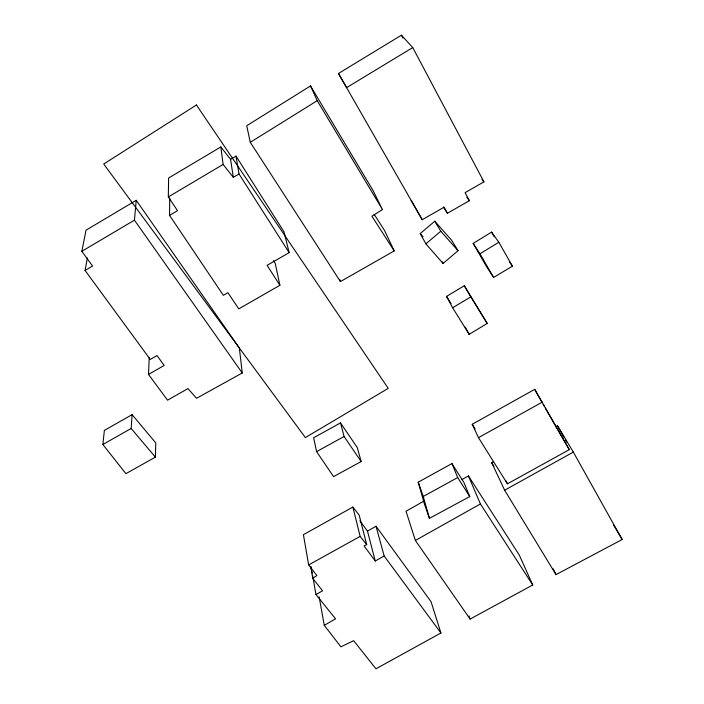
<?xml version="1.0" encoding="UTF-8"?>
<svg xmlns="http://www.w3.org/2000/svg" width="704" height="704" viewBox="0 0 704 704"><rect width="100%" height="100%" fill="white"/><g stroke="black" fill="none" stroke-linecap="round" stroke-linejoin="round"><path stroke-width="1.06" d="M273.486 260.63L275.246 263.375L279.902 285.278L238.77 308.88L227.938 292.706L223.362 295.337L169.55 215.38L169.726 197.965M169.55 215.38L177.522 210.672L168.335 196.918L168.599 178.033L220.836 146.951L230.578 159.35L233.314 177.329L239.017 173.967L236.016 156.121L230.578 159.35M155.382 457.125L155.778 442.913L132.097 414.647L104.377 430.399L102.854 444.514L125.919 473.66L155.382 457.125L131.173 428.463L132.097 414.647M148.509 374.414L164.199 365.438L157.01 355.555L150.251 359.436L85.07 270.459L92.55 266.05L81.831 251.31L86.029 230.173L136.242 200.314L239.351 348.014L242.255 372.979L196.539 398.288L187.959 388.599L167.552 400.189L148.509 374.414L149.239 357.562M242.255 372.979L134.429 220.158L136.242 200.314M85.07 270.459L87.366 257.981M443.08 263.472L458.031 250.694L451.686 240.337L434.79 221.223L420.226 233.578L425.894 243.848L443.08 263.472L442.086 261.703M425.894 243.848L440.801 231.238L434.79 221.223M376.033 526.258L431.05 601.691L440.933 632.993L375.962 668.8L353.646 640.666L340.947 646.835L324.262 625.346L335.562 618.834L315.964 594.546L322.546 590.814L312.761 578.336L316.879 575.555L308.651 564.934L303.415 534.697L352.862 507.065L359.172 515.082L366.67 544.588L364.118 545.961L375.258 561.009L384.155 555.984L376.033 526.258L367.488 531.124L375.258 561.009M382.448 209.572L371.932 216.242L394.231 250.914L340.41 281.591L250.281 142.305L246.726 125.743L310.508 85.932L373.111 190.652L382.448 209.572L317.24 100.681L310.508 85.932M250.281 142.305L317.24 100.681M473.176 243.399L491.586 232.109L498.828 242.264L512.45 266.165L493.601 277.446L486.57 266.666L473.176 243.399L479.978 253.783L493.601 277.446M479.978 253.783L498.828 242.264M447.392 213.268L444.11 207.187L422.206 219.71L338.483 73.471L401.421 35.2L412.746 47.564L483.947 181.861L465.098 192.641L469.348 200.728L447.392 213.268L443.344 206.958M412.746 47.564L346.606 87.63L338.483 73.471M469.163 334.365L487.203 323.418L464.314 285.727L446.547 296.393L452.628 307.754L469.163 334.365L465.256 327.114M452.628 307.754L470.809 296.877L487.203 323.418M168.335 196.918L223.115 164.446L220.836 146.951M81.831 251.31L134.429 220.158M236.016 156.121L284.038 231.906L289.159 252.622L267.106 265.346L279.902 285.278M102.854 444.514L131.173 428.463M423.984 501.072L406.014 511.245L415.369 540.461L470.114 619.08L532.743 584.989L519.323 555.148L468.424 475.913L461.806 479.662M415.369 540.461L480.401 503.95L468.424 475.913M472.226 424.283L534.688 389.347L569.298 449.654L507.434 483.824L478.482 437.659L472.226 424.283L475.13 428.93M555.623 426.844L557.533 425.779L573.329 452.082L622.169 539.502L556.002 574.622L504.645 490.222L491.682 462.642L493.583 461.578M478.482 437.659L542.318 402.09M308.651 564.934L360.14 536.378L352.862 507.065M504.645 490.222L573.329 452.082M340.525 422.902L313.632 437.774L316.598 451.634L333.573 476.617L361.17 461.534L357.306 447.612L340.525 422.902L344.08 436.489L361.17 461.534M316.598 451.634L344.08 436.489M418.22 482.178L451.942 463.584L463.848 482.346L469.77 496.558L429.431 518.338L424.345 503.756L418.22 482.178L423.245 496.478L429.431 518.338M423.245 496.478L457.688 477.558L451.942 463.584M440.801 231.238L458.031 250.694M420.226 233.578L423.042 236.799M360.14 536.378L366.67 544.588M223.115 164.446L233.314 177.329M481.958 179.335L483.947 181.861M384.155 555.984L440.933 632.993M359.885 520.74L367.488 531.124M466.849 197.217L469.348 200.728M509.344 261.765L512.45 266.165M480.401 503.95L532.743 584.989M374.097 214.227L384.542 230.507L394.231 250.914M239.017 173.967L289.159 252.622M457.688 477.558L469.77 496.558M446.547 296.393L451.035 303.618M491.682 462.642L493.953 466.391M569.298 449.654L545.336 408.109M613.43 524.841L622.169 539.502M464.314 285.727L470.809 296.877M411.189 200.499L422.206 219.71M491.586 232.109L494.27 236.808M534.688 389.347L542.142 402.486M543.206 404.36L544.271 406.234M557.533 425.779L563.966 437.281M565.576 440.158L566.641 442.077M401.421 35.2L402.97 38.113M553.142 568.726L556.002 574.622M506.106 481.034L507.434 483.824M469.014 615.991L470.114 619.08M339.715 279.532L340.41 281.591M319.158 596.878L324.262 625.346M311.089 566.808L311.458 568.938M311.837 571.076L312.206 573.206M312.585 575.344L315.964 594.546M310.737 566.746L312.761 578.336M196.434 104.984L103.717 164.023L305.369 437.589L388.23 388.353L196.434 104.984"/></g></svg>
